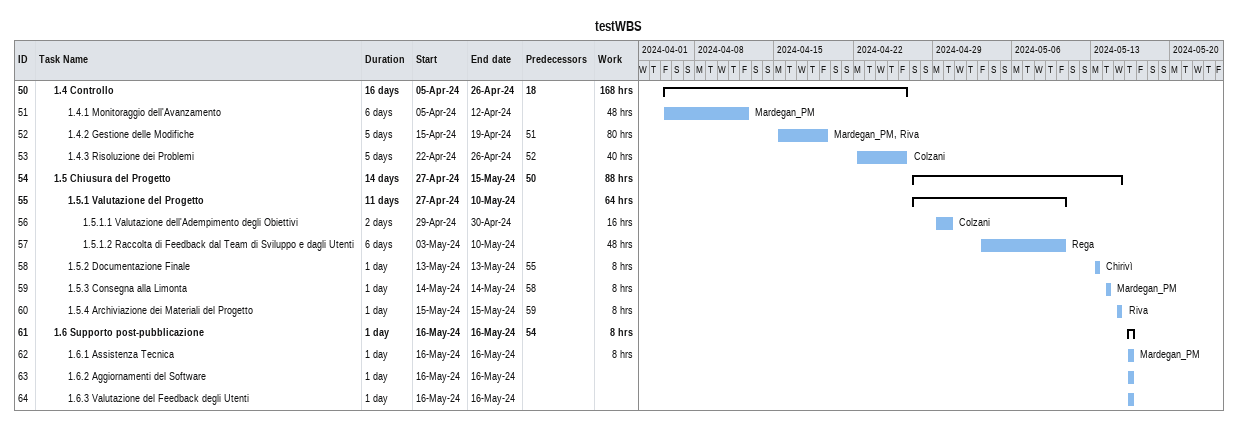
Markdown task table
testWBS

| ID | Level | Task | Duration | Start | Finish | Predecessors | Resources | Work (h) |
|---|---|---|---|---|---|---|---|---|
| 50 | 2 | **1.4 Controllo** | 16d | 2024-04-05 | 2024-04-26 | 18 |  | 168 |
| 51 | 3 | 1.4.1 Monitoraggio dell'Avanzamento | 6d | 2024-04-05 | 2024-04-12 |  | Mardegan_PM | 48 |
| 52 | 3 | 1.4.2 Gestione delle Modifiche | 5d | 2024-04-15 | 2024-04-19 | 51 | Mardegan_PM, Riva | 80 |
| 53 | 3 | 1.4.3 Risoluzione dei Problemi | 5d | 2024-04-22 | 2024-04-26 | 52 | Colzani | 40 |
| 54 | 2 | **1.5 Chiusura del Progetto** | 14d | 2024-04-27 | 2024-05-15 | 50 |  | 88 |
| 55 | 3 | **1.5.1 Valutazione del Progetto** | 11d | 2024-04-27 | 2024-05-10 |  |  | 64 |
| 56 | 4 | 1.5.1.1 Valutazione dell'Adempimento degli Obiettivi | 2d | 2024-04-29 | 2024-04-30 |  | Colzani | 16 |
| 57 | 4 | 1.5.1.2 Raccolta di Feedback dal Team di Sviluppo e dagli Utenti | 6d | 2024-05-03 | 2024-05-10 |  | Rega | 48 |
| 58 | 3 | 1.5.2 Documentazione Finale | 1d | 2024-05-13 | 2024-05-13 | 55 | Chirivì | 8 |
| 59 | 3 | 1.5.3 Consegna alla Limonta | 1d | 2024-05-14 | 2024-05-14 | 58 | Mardegan_PM | 8 |
| 60 | 3 | 1.5.4 Archiviazione dei Materiali del Progetto | 1d | 2024-05-15 | 2024-05-15 | 59 | Riva | 8 |
| 61 | 2 | **1.6 Supporto post-pubblicazione** | 1d | 2024-05-16 | 2024-05-16 | 54 |  | 8 |
| 62 | 3 | 1.6.1 Assistenza Tecnica | 1d | 2024-05-16 | 2024-05-16 |  | Mardegan_PM | 8 |
| 63 | 3 | 1.6.2 Aggiornamenti del Software | 1d | 2024-05-16 | 2024-05-16 |  |  |  |
| 64 | 3 | 1.6.3 Valutazione del Feedback degli Utenti | 1d | 2024-05-16 | 2024-05-16 |  |  |  |
